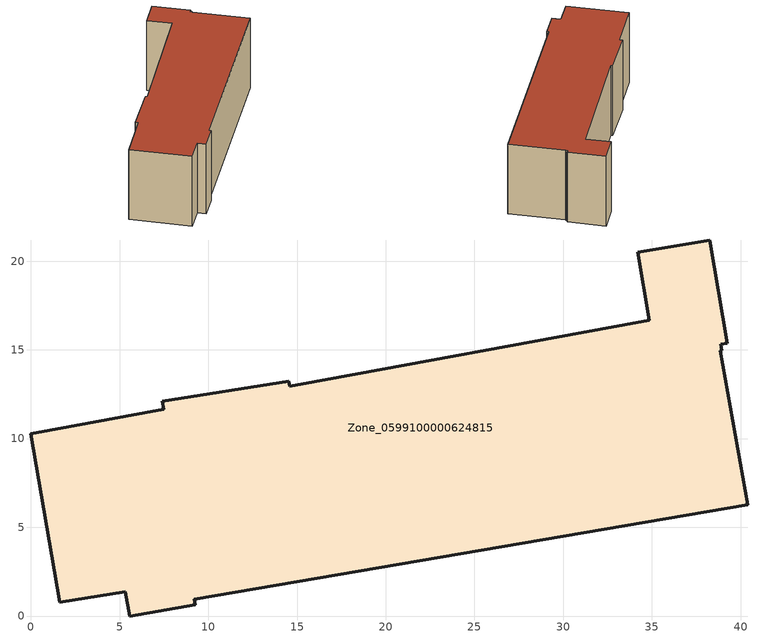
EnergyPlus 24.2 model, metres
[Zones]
Zone_0599100000624815
 floor ground (C_G): 40.39,6.28 9.21,0.95 9.27,0.62 5.56,0 5.33,1.37 1.62,0.77 0,10.28 7.48,11.65 7.4,12.1 14.54,13.24 14.59,12.95 34.86,16.66 34.21,20.51 38.26,21.19 39.25,15.37 38.88,15.3 38.94,14.97 38.85,14.96 z0
 wall outside (C_F): 1.62,0.77 5.33,1.37 5.56,0 9.27,0.62 9.21,0.95 40.39,6.28 38.85,14.96 38.94,14.97 38.88,15.3 39.25,15.37 38.26,21.19 34.21,20.51 34.86,16.66 14.59,12.95 14.54,13.24 7.4,12.1 7.48,11.65 0,10.28 1.62,0.77 z0:12.41
 roof outside (C_R): 9.21,0.95 40.39,6.28 38.85,14.96 38.94,14.97 38.88,15.3 39.25,15.37 38.26,21.19 34.21,20.51 34.86,16.66 14.59,12.95 14.54,13.24 7.4,12.1 7.48,11.65 0,10.28 1.62,0.77 5.33,1.37 5.56,0 9.27,0.62 z12.41
[BUILDING]
Pand.0599100000624815: North Axis=0; Terrain=City; Loads Convergence Tolerance Value=0.04; Temperature Convergence Tolerance Value=0.4; Solar Distribution=FullExterior; Maximum Number of Warmup Days=25; Minimum Number of Warmup Days=1
[Site:Location]
Rotterdam.The.Hague.AP_ZH_NLD Design_Conditions: Latitude=51.96; Longitude=4.45; Time Zone=1; Elevation=-4.5
[SITE:GROUNDTEMPERATURE:BUILDINGSURFACE]
18, 18, 18, 18, 18, 18, 18, 18, 18, 18, 18, 18
[MATERIAL] Thermal Absorptance=0.9; Solar Absorptance=0.7; Visible Absorptance=0.7
Name | Roughness | Thickness | Conductivity | Density | Specific Heat
G.TC.1946-1964 | MediumSmooth | 0.15 | 1 | 540 | 1210
F.TC.1946-1964 | Rough | 0.3 | 0.857143 | 1920 | 840
R.TC.1946-1964 | MediumRough | 0.2 | 0.235294 | 1500 | 1000
[CONSTRUCTION]
C_G: G.TC.1946-1964
C_F: F.TC.1946-1964
C_R: R.TC.1946-1964
[ZONE]
Zone_0599100000624815: Type=1; Multiplier=1; Ceiling Height=Autocalculate; Volume=Autocalculate; Floor Area=autocalculate; Part of Total Floor Area=Yes
[ZONEINFILTRATION:DESIGNFLOWRATE]
Infil_Zone_0599100000624815: Zone or ZoneList or Space or SpaceList=Zone_0599100000624815; Schedule=AlwaysOn; Design Flow Rate Calculation Method=Flow/Area; Flow Rate per Floor Area=0.003; Constant Term Coefficient=1; Temperature Term Coefficient=0; Velocity Term Coefficient=0; Velocity Squared Term Coefficient=0
[HVACTEMPLATE:ZONE:IDEALLOADSAIRSYSTEM]
Zone_0599100000624815: Maximum Heating Supply Air Temperature=50; Minimum Cooling Supply Air Temperature=13; Maximum Heating Supply Air Humidity Ratio=0.0156; Minimum Cooling Supply Air Humidity Ratio=0.0077; Heating Limit=NoLimit; Cooling Limit=NoLimit; Dehumidification Control Type=ConstantSensibleHeatRatio; Cooling Sensible Heat Ratio=0.7; Dehumidification Setpoint=60; Humidification Control Type=None; Humidification Setpoint=30; Outdoor Air Method=None; Outdoor Air Flow Rate per Person=0.00944; Outdoor Air Flow Rate per Zone Floor Area=0; Outdoor Air Flow Rate per Zone=0; Demand Controlled Ventilation Type=None; Outdoor Air Economizer Type=NoEconomizer; Heat Recovery Type=None; Sensible Heat Recovery Effectiveness=0.7; Latent Heat Recovery Effectiveness=0.65
[ZONECONTROL:THERMOSTAT]
ThermostatControl_Zone_0599100000624815: Zone or ZoneList=Zone_0599100000624815; Control Type Schedule=DualSetpointControlType; Control 1=Thermostat_Zone_0599100000624815; Temperature Difference Between Cutout And Setpoint=0
[THERMOSTATSETPOINT:DUALSETPOINT]
Thermostat_Zone_0599100000624815: Heating Setpoint Temperature Schedule=HeatingSetpoint_Zone_0599100000624815; Cooling Setpoint Temperature Schedule=CoolingSetpoint_Zone_0599100000624815
[SCHEDULE:COMPACT]
HeatingSetpoint_Zone_0599100000624815: Through: 12/31, For: AllDays, Until: 24:00, 21
CoolingSetpoint_Zone_0599100000624815: Through: 12/31, For: AllDays, Until: 24:00, 24
DualSetpointControlType: Through: 12/31, For: AllDays, Until: 24:00, 4
AlwaysOn: Through: 12/31, For: AllDays, Until: 24:00, 1
